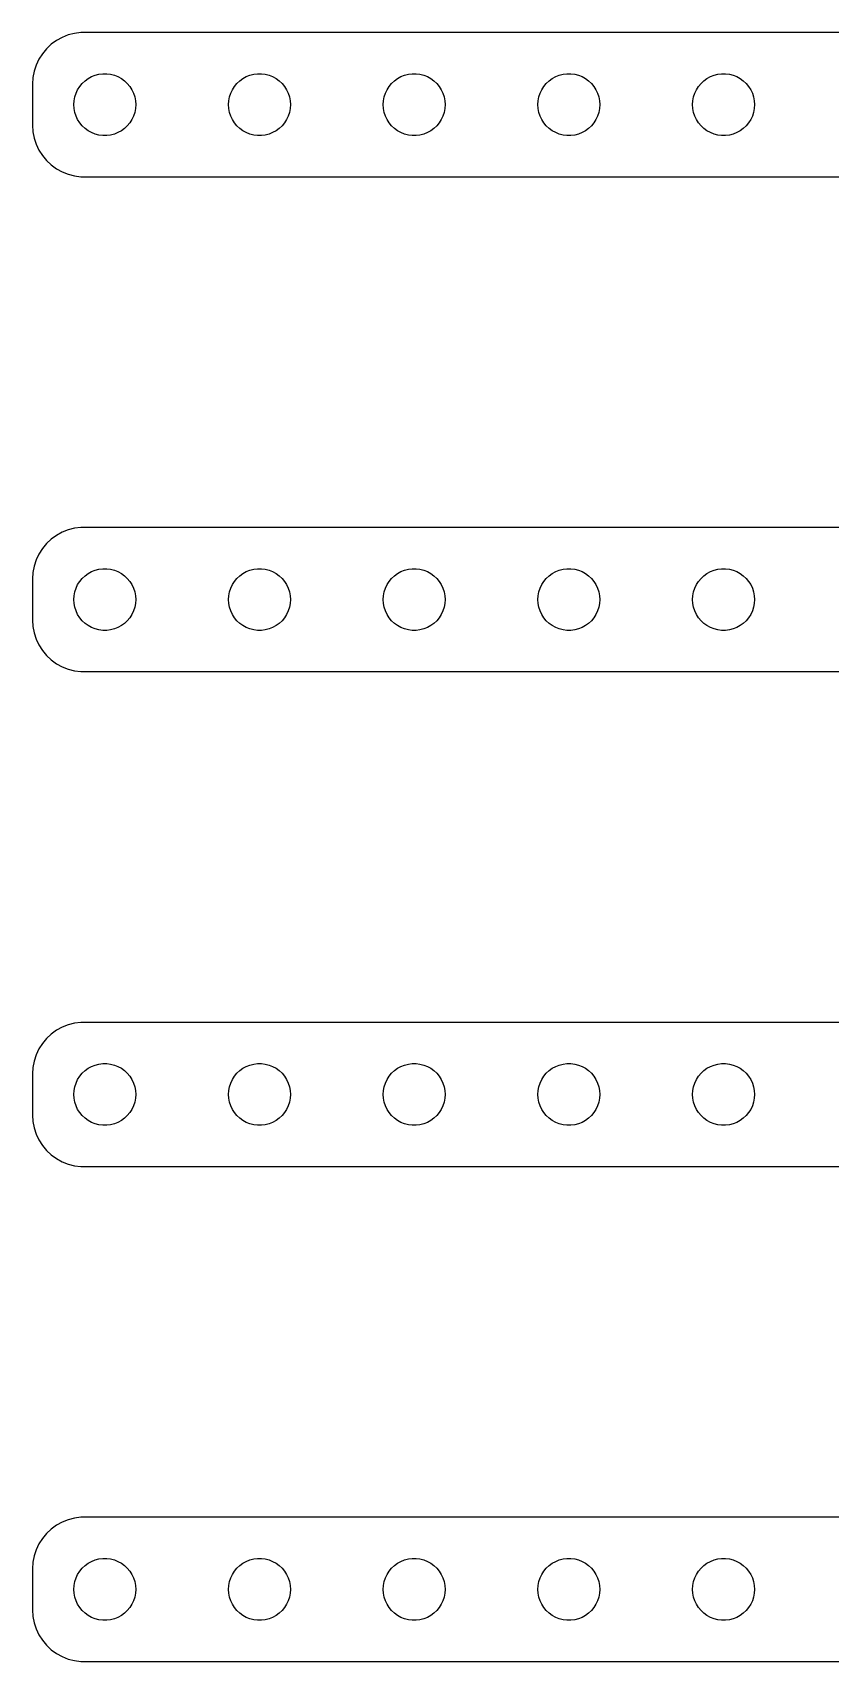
# Model space of a CAD drawing. Header units: metres. Extents: x -41 to 41, y 68.5 to 147.5.
# Drawn here: x -41 to -2.3, y 68.5 to 147.5 of the extents above; entities that cross this region are included whole.
import ezdxf

# ---------------------------------------------------------------- set-up
doc = ezdxf.new("R2010")
doc.units = ezdxf.units.M

msp = doc.modelspace()

# ---------------------------------------------------------------- linework, layer by layer
for p, q in [((-40.0936, 146.926), (-40.3224, 146.711)), ((-39.8396, 147.111), (-40.0936, 146.926)), ((-39.5644, 147.262), (-39.8396, 147.111)), ((-39.2725, 147.378), (-39.5644, 147.262)), ((-38.9684, 147.456), (-39.2725, 147.378)), ((-38.657, 147.495), (-38.9684, 147.456)), ((38.657, 147.495), (-38.657, 147.495)), ((-40.6908, 146.204), (-40.8244, 145.92)), ((-40.5225, 146.469), (-40.6908, 146.204)), ((-40.3224, 146.711), (-40.5225, 146.469)), ((-40.9214, 145.622), (-40.9803, 145.313)), ((-40.8244, 145.92), (-40.9214, 145.622)), ((-38.3037, 145.266), (-38.1387, 145.357)), ((-38.1387, 145.357), (-37.9635, 145.427)), ((-37.9635, 145.427), (-37.7811, 145.473)), ((-37.7811, 145.473), (-37.5942, 145.497)), ((-37.5942, 145.497), (-37.4058, 145.497)), ((-37.4058, 145.497), (-37.2189, 145.473)), ((-37.2189, 145.473), (-37.0365, 145.427)), ((-37.0365, 145.427), (-36.8613, 145.357)), ((-36.8613, 145.357), (-36.6963, 145.266)), ((-30.8037, 145.266), (-30.6387, 145.357)), ((-30.6387, 145.357), (-30.4635, 145.427)), ((-30.4635, 145.427), (-30.2811, 145.473)), ((-30.2811, 145.473), (-30.0942, 145.497)), ((-30.0942, 145.497), (-29.9058, 145.497)), ((-29.9058, 145.497), (-29.7189, 145.473)), ((-29.7189, 145.473), (-29.5365, 145.427)), ((-29.5365, 145.427), (-29.3613, 145.357)), ((-29.3613, 145.357), (-29.1963, 145.266)), ((-23.3037, 145.266), (-23.1387, 145.357)), ((-23.1387, 145.357), (-22.9635, 145.427)), ((-22.9635, 145.427), (-22.7811, 145.473)), ((-22.7811, 145.473), (-22.5942, 145.497)), ((-22.5942, 145.497), (-22.4058, 145.497)), ((-22.4058, 145.497), (-22.2189, 145.473)), ((-22.2189, 145.473), (-22.0365, 145.427)), ((-22.0365, 145.427), (-21.8613, 145.357)), ((-21.8613, 145.357), (-21.6963, 145.266)), ((-15.8037, 145.266), (-15.6387, 145.357)), ((-15.6387, 145.357), (-15.4635, 145.427)), ((-15.4635, 145.427), (-15.2811, 145.473)), ((-15.2811, 145.473), (-15.0942, 145.497)), ((-15.0942, 145.497), (-14.9058, 145.497)), ((-14.9058, 145.497), (-14.7189, 145.473)), ((-14.7189, 145.473), (-14.5365, 145.427)), ((-14.5365, 145.427), (-14.3613, 145.357)), ((-14.3613, 145.357), (-14.1963, 145.266)), ((-8.30373, 145.266), (-8.13866, 145.357)), ((-8.13866, 145.357), (-7.96352, 145.427)), ((-7.96352, 145.427), (-7.78107, 145.473)), ((-7.78107, 145.473), (-7.59418, 145.497)), ((-7.59418, 145.497), (-7.40581, 145.497)), ((-7.40581, 145.497), (-7.21892, 145.473)), ((-7.21892, 145.473), (-7.03647, 145.427)), ((-7.03647, 145.427), (-6.86133, 145.357)), ((-6.86133, 145.357), (-6.69626, 145.266)), ((-40.9803, 145.313), (-41, 145)), ((-41, 145), (-41, 143)), ((-38.9529, 144.373), (-38.8947, 144.552)), ((-38.8947, 144.552), (-38.8145, 144.723)), ((-38.8145, 144.723), (-38.7135, 144.882)), ((-38.7135, 144.882), (-38.5934, 145.027)), ((-38.5934, 145.027), (-38.4561, 145.156)), ((-38.4561, 145.156), (-38.3037, 145.266)), ((-36.6963, 145.266), (-36.5439, 145.156)), ((-36.5439, 145.156), (-36.4065, 145.027)), ((-36.4065, 145.027), (-36.2865, 144.882)), ((-36.2865, 144.882), (-36.1855, 144.723)), ((-36.1855, 144.723), (-36.1053, 144.552)), ((-36.1053, 144.552), (-36.0471, 144.373)), ((-31.4529, 144.373), (-31.3947, 144.552)), ((-31.3947, 144.552), (-31.3145, 144.723)), ((-31.3145, 144.723), (-31.2135, 144.882)), ((-31.2135, 144.882), (-31.0934, 145.027)), ((-31.0934, 145.027), (-30.9561, 145.156)), ((-30.9561, 145.156), (-30.8037, 145.266)), ((-29.1963, 145.266), (-29.0439, 145.156)), ((-29.0439, 145.156), (-28.9065, 145.027)), ((-28.9065, 145.027), (-28.7865, 144.882)), ((-28.7865, 144.882), (-28.6855, 144.723)), ((-28.6855, 144.723), (-28.6053, 144.552)), ((-28.6053, 144.552), (-28.5471, 144.373)), ((-23.9529, 144.373), (-23.8947, 144.552)), ((-23.8947, 144.552), (-23.8145, 144.723)), ((-23.8145, 144.723), (-23.7135, 144.882)), ((-23.7135, 144.882), (-23.5934, 145.027)), ((-23.5934, 145.027), (-23.4561, 145.156)), ((-23.4561, 145.156), (-23.3037, 145.266)), ((-21.6963, 145.266), (-21.5439, 145.156)), ((-21.5439, 145.156), (-21.4065, 145.027)), ((-21.4065, 145.027), (-21.2865, 144.882)), ((-21.2865, 144.882), (-21.1855, 144.723)), ((-21.1855, 144.723), (-21.1053, 144.552)), ((-21.1053, 144.552), (-21.0471, 144.373)), ((-16.4529, 144.373), (-16.3947, 144.552)), ((-16.3947, 144.552), (-16.3145, 144.723)), ((-16.3145, 144.723), (-16.2135, 144.882)), ((-16.2135, 144.882), (-16.0934, 145.027)), ((-16.0934, 145.027), (-15.9561, 145.156)), ((-15.9561, 145.156), (-15.8037, 145.266)), ((-14.1963, 145.266), (-14.0439, 145.156)), ((-14.0439, 145.156), (-13.9065, 145.027)), ((-13.9065, 145.027), (-13.7865, 144.882)), ((-13.7865, 144.882), (-13.6855, 144.723)), ((-13.6855, 144.723), (-13.6053, 144.552)), ((-13.6053, 144.552), (-13.5471, 144.373)), ((-8.95287, 144.373), (-8.89465, 144.552)), ((-8.89465, 144.552), (-8.81445, 144.723)), ((-8.81445, 144.723), (-8.71352, 144.882)), ((-8.71352, 144.882), (-8.59344, 145.027)), ((-8.59344, 145.027), (-8.45613, 145.156)), ((-8.45613, 145.156), (-8.30373, 145.266)), ((-6.69626, 145.266), (-6.54385, 145.156)), ((-6.54385, 145.156), (-6.40654, 145.027)), ((-6.40654, 145.027), (-6.28647, 144.882)), ((-6.28647, 144.882), (-6.18553, 144.723)), ((-6.18553, 144.723), (-6.10533, 144.552)), ((-6.10533, 144.552), (-6.04712, 144.373)), ((-39, 144), (-38.9882, 144.188)), ((-38.9882, 143.812), (-39, 144)), ((-38.9882, 144.188), (-38.9529, 144.373)), ((-38.9529, 143.627), (-38.9882, 143.812)), ((-36.0471, 144.373), (-36.0118, 144.188)), ((-36.0118, 143.812), (-36.0471, 143.627)), ((-36.0118, 144.188), (-36, 144)), ((-36, 144), (-36.0118, 143.812)), ((-31.5, 144), (-31.4882, 144.188)), ((-31.4882, 143.812), (-31.5, 144)), ((-31.4882, 144.188), (-31.4529, 144.373)), ((-31.4529, 143.627), (-31.4882, 143.812)), ((-28.5471, 144.373), (-28.5118, 144.188)), ((-28.5118, 143.812), (-28.5471, 143.627)), ((-28.5118, 144.188), (-28.5, 144)), ((-28.5, 144), (-28.5118, 143.812)), ((-24, 144), (-23.9882, 144.188)), ((-23.9882, 143.812), (-24, 144)), ((-23.9882, 144.188), (-23.9529, 144.373)), ((-23.9529, 143.627), (-23.9882, 143.812)), ((-21.0471, 144.373), (-21.0118, 144.188)), ((-21.0118, 143.812), (-21.0471, 143.627)), ((-21.0118, 144.188), (-21, 144)), ((-21, 144), (-21.0118, 143.812)), ((-16.5, 144), (-16.4882, 144.188)), ((-16.4882, 143.812), (-16.5, 144)), ((-16.4882, 144.188), (-16.4529, 144.373)), ((-16.4529, 143.627), (-16.4882, 143.812)), ((-13.5471, 144.373), (-13.5118, 144.188)), ((-13.5118, 143.812), (-13.5471, 143.627)), ((-13.5118, 144.188), (-13.5, 144)), ((-13.5, 144), (-13.5118, 143.812)), ((-9, 144), (-8.98816, 144.188)), ((-8.98816, 143.812), (-9, 144)), ((-8.98816, 144.188), (-8.95287, 144.373)), ((-8.95287, 143.627), (-8.98816, 143.812)), ((-6.04712, 144.373), (-6.01183, 144.188)), ((-6.01183, 143.812), (-6.04712, 143.627)), ((-6.01183, 144.188), (-6, 144)), ((-6, 144), (-6.01183, 143.812)), ((-41, 143), (-40.9803, 142.687)), ((-38.8947, 143.448), (-38.9529, 143.627)), ((-38.8145, 143.277), (-38.8947, 143.448)), ((-38.7135, 143.118), (-38.8145, 143.277)), ((-38.5934, 142.973), (-38.7135, 143.118)), ((-38.4561, 142.844), (-38.5934, 142.973)), ((-36.4065, 142.973), (-36.5439, 142.844)), ((-36.2865, 143.118), (-36.4065, 142.973)), ((-36.1855, 143.277), (-36.2865, 143.118)), ((-36.1053, 143.448), (-36.1855, 143.277)), ((-36.0471, 143.627), (-36.1053, 143.448)), ((-31.3947, 143.448), (-31.4529, 143.627)), ((-31.3145, 143.277), (-31.3947, 143.448)), ((-31.2135, 143.118), (-31.3145, 143.277)), ((-31.0934, 142.973), (-31.2135, 143.118)), ((-30.9561, 142.844), (-31.0934, 142.973)), ((-28.9065, 142.973), (-29.0439, 142.844)), ((-28.7865, 143.118), (-28.9065, 142.973)), ((-28.6855, 143.277), (-28.7865, 143.118)), ((-28.6053, 143.448), (-28.6855, 143.277)), ((-28.5471, 143.627), (-28.6053, 143.448)), ((-23.8947, 143.448), (-23.9529, 143.627)), ((-23.8145, 143.277), (-23.8947, 143.448)), ((-23.7135, 143.118), (-23.8145, 143.277)), ((-23.5934, 142.973), (-23.7135, 143.118)), ((-23.4561, 142.844), (-23.5934, 142.973)), ((-21.4065, 142.973), (-21.5439, 142.844)), ((-21.2865, 143.118), (-21.4065, 142.973)), ((-21.1855, 143.277), (-21.2865, 143.118)), ((-21.1053, 143.448), (-21.1855, 143.277)), ((-21.0471, 143.627), (-21.1053, 143.448)), ((-16.3947, 143.448), (-16.4529, 143.627)), ((-16.3145, 143.277), (-16.3947, 143.448)), ((-16.2135, 143.118), (-16.3145, 143.277)), ((-16.0934, 142.973), (-16.2135, 143.118)), ((-15.9561, 142.844), (-16.0934, 142.973)), ((-13.9065, 142.973), (-14.0439, 142.844)), ((-13.7865, 143.118), (-13.9065, 142.973)), ((-13.6855, 143.277), (-13.7865, 143.118)), ((-13.6053, 143.448), (-13.6855, 143.277)), ((-13.5471, 143.627), (-13.6053, 143.448)), ((-8.89465, 143.448), (-8.95287, 143.627)), ((-8.81445, 143.277), (-8.89465, 143.448)), ((-8.71352, 143.118), (-8.81445, 143.277)), ((-8.59344, 142.973), (-8.71352, 143.118)), ((-8.45613, 142.844), (-8.59344, 142.973)), ((-6.40654, 142.973), (-6.54385, 142.844)), ((-6.28647, 143.118), (-6.40654, 142.973)), ((-6.18553, 143.277), (-6.28647, 143.118)), ((-6.10533, 143.448), (-6.18553, 143.277)), ((-6.04712, 143.627), (-6.10533, 143.448)), ((-40.9803, 142.687), (-40.9214, 142.378)), ((-40.9214, 142.378), (-40.8244, 142.08)), ((-38.3037, 142.734), (-38.4561, 142.844)), ((-38.1387, 142.643), (-38.3037, 142.734)), ((-37.9635, 142.573), (-38.1387, 142.643)), ((-37.7811, 142.527), (-37.9635, 142.573)), ((-37.5942, 142.503), (-37.7811, 142.527)), ((-37.4058, 142.503), (-37.5942, 142.503)), ((-37.2189, 142.527), (-37.4058, 142.503)), ((-37.0365, 142.573), (-37.2189, 142.527)), ((-36.8613, 142.643), (-37.0365, 142.573)), ((-36.6963, 142.734), (-36.8613, 142.643)), ((-36.5439, 142.844), (-36.6963, 142.734)), ((-30.8037, 142.734), (-30.9561, 142.844)), ((-30.6387, 142.643), (-30.8037, 142.734)), ((-30.4635, 142.573), (-30.6387, 142.643)), ((-30.2811, 142.527), (-30.4635, 142.573)), ((-30.0942, 142.503), (-30.2811, 142.527)), ((-29.9058, 142.503), (-30.0942, 142.503)), ((-29.7189, 142.527), (-29.9058, 142.503)), ((-29.5365, 142.573), (-29.7189, 142.527)), ((-29.3613, 142.643), (-29.5365, 142.573)), ((-29.1963, 142.734), (-29.3613, 142.643)), ((-29.0439, 142.844), (-29.1963, 142.734)), ((-23.3037, 142.734), (-23.4561, 142.844)), ((-23.1387, 142.643), (-23.3037, 142.734)), ((-22.9635, 142.573), (-23.1387, 142.643)), ((-22.7811, 142.527), (-22.9635, 142.573)), ((-22.5942, 142.503), (-22.7811, 142.527)), ((-22.4058, 142.503), (-22.5942, 142.503)), ((-22.2189, 142.527), (-22.4058, 142.503)), ((-22.0365, 142.573), (-22.2189, 142.527)), ((-21.8613, 142.643), (-22.0365, 142.573)), ((-21.6963, 142.734), (-21.8613, 142.643)), ((-21.5439, 142.844), (-21.6963, 142.734)), ((-15.8037, 142.734), (-15.9561, 142.844)), ((-15.6387, 142.643), (-15.8037, 142.734)), ((-15.4635, 142.573), (-15.6387, 142.643)), ((-15.2811, 142.527), (-15.4635, 142.573)), ((-15.0942, 142.503), (-15.2811, 142.527)), ((-14.9058, 142.503), (-15.0942, 142.503)), ((-14.7189, 142.527), (-14.9058, 142.503)), ((-14.5365, 142.573), (-14.7189, 142.527)), ((-14.3613, 142.643), (-14.5365, 142.573)), ((-14.1963, 142.734), (-14.3613, 142.643)), ((-14.0439, 142.844), (-14.1963, 142.734)), ((-8.30373, 142.734), (-8.45613, 142.844)), ((-8.13866, 142.643), (-8.30373, 142.734)), ((-7.96352, 142.573), (-8.13866, 142.643)), ((-7.78107, 142.527), (-7.96352, 142.573)), ((-7.59418, 142.503), (-7.78107, 142.527)), ((-7.40581, 142.503), (-7.59418, 142.503)), ((-7.21892, 142.527), (-7.40581, 142.503)), ((-7.03647, 142.573), (-7.21892, 142.527)), ((-6.86133, 142.643), (-7.03647, 142.573)), ((-6.69626, 142.734), (-6.86133, 142.643)), ((-6.54385, 142.844), (-6.69626, 142.734)), ((-40.8244, 142.08), (-40.6908, 141.796)), ((-40.6908, 141.796), (-40.5225, 141.531)), ((-40.5225, 141.531), (-40.3224, 141.289)), ((-40.3224, 141.289), (-40.0936, 141.074)), ((-40.0936, 141.074), (-39.8396, 140.889)), ((-39.8396, 140.889), (-39.5644, 140.738)), ((-39.5644, 140.738), (-39.2725, 140.622)), ((-39.2725, 140.622), (-38.9684, 140.544)), ((-38.9684, 140.544), (-38.657, 140.505)), ((-38.657, 140.505), (38.657, 140.505)), ((-39.5644, 123.262), (-39.8396, 123.111)), ((-39.2725, 123.378), (-39.5644, 123.262)), ((-38.9684, 123.456), (-39.2725, 123.378)), ((-38.657, 123.495), (-38.9684, 123.456)), ((38.657, 123.495), (-38.657, 123.495)), ((-40.5225, 122.469), (-40.6908, 122.204)), ((-40.3224, 122.711), (-40.5225, 122.469)), ((-40.0936, 122.926), (-40.3224, 122.711)), ((-39.8396, 123.111), (-40.0936, 122.926)), ((-40.8244, 121.92), (-40.9214, 121.622)), ((-40.6908, 122.204), (-40.8244, 121.92)), ((-40.9803, 121.313), (-41, 121)), ((-41, 121), (-41, 119)), ((-40.9214, 121.622), (-40.9803, 121.313)), ((-38.8145, 120.723), (-38.7135, 120.882)), ((-38.7135, 120.882), (-38.5934, 121.027)), ((-38.5934, 121.027), (-38.4561, 121.156)), ((-38.4561, 121.156), (-38.3037, 121.266)), ((-38.3037, 121.266), (-38.1387, 121.357)), ((-38.1387, 121.357), (-37.9635, 121.427)), ((-37.9635, 121.427), (-37.7811, 121.473)), ((-37.7811, 121.473), (-37.5942, 121.497)), ((-37.5942, 121.497), (-37.4058, 121.497)), ((-37.4058, 121.497), (-37.2189, 121.473)), ((-37.2189, 121.473), (-37.0365, 121.427)), ((-37.0365, 121.427), (-36.8613, 121.357)), ((-36.8613, 121.357), (-36.6963, 121.266)), ((-36.6963, 121.266), (-36.5439, 121.156)), ((-36.5439, 121.156), (-36.4065, 121.027)), ((-36.4065, 121.027), (-36.2865, 120.882)), ((-36.2865, 120.882), (-36.1855, 120.723)), ((-31.3145, 120.723), (-31.2135, 120.882)), ((-31.2135, 120.882), (-31.0934, 121.027)), ((-31.0934, 121.027), (-30.9561, 121.156)), ((-30.9561, 121.156), (-30.8037, 121.266)), ((-30.8037, 121.266), (-30.6387, 121.357)), ((-30.6387, 121.357), (-30.4635, 121.427)), ((-30.4635, 121.427), (-30.2811, 121.473)), ((-30.2811, 121.473), (-30.0942, 121.497)), ((-30.0942, 121.497), (-29.9058, 121.497)), ((-29.9058, 121.497), (-29.7189, 121.473)), ((-29.7189, 121.473), (-29.5365, 121.427)), ((-29.5365, 121.427), (-29.3613, 121.357)), ((-29.3613, 121.357), (-29.1963, 121.266)), ((-29.1963, 121.266), (-29.0439, 121.156)), ((-29.0439, 121.156), (-28.9065, 121.027)), ((-28.9065, 121.027), (-28.7865, 120.882)), ((-28.7865, 120.882), (-28.6855, 120.723)), ((-23.8145, 120.723), (-23.7135, 120.882)), ((-23.7135, 120.882), (-23.5934, 121.027)), ((-23.5934, 121.027), (-23.4561, 121.156)), ((-23.4561, 121.156), (-23.3037, 121.266)), ((-23.3037, 121.266), (-23.1387, 121.357)), ((-23.1387, 121.357), (-22.9635, 121.427)), ((-22.9635, 121.427), (-22.7811, 121.473)), ((-22.7811, 121.473), (-22.5942, 121.497)), ((-22.5942, 121.497), (-22.4058, 121.497)), ((-22.4058, 121.497), (-22.2189, 121.473)), ((-22.2189, 121.473), (-22.0365, 121.427)), ((-22.0365, 121.427), (-21.8613, 121.357)), ((-21.8613, 121.357), (-21.6963, 121.266)), ((-21.6963, 121.266), (-21.5439, 121.156)), ((-21.5439, 121.156), (-21.4065, 121.027)), ((-21.4065, 121.027), (-21.2865, 120.882)), ((-21.2865, 120.882), (-21.1855, 120.723)), ((-16.3145, 120.723), (-16.2135, 120.882)), ((-16.2135, 120.882), (-16.0934, 121.027)), ((-16.0934, 121.027), (-15.9561, 121.156)), ((-15.9561, 121.156), (-15.8037, 121.266)), ((-15.8037, 121.266), (-15.6387, 121.357)), ((-15.6387, 121.357), (-15.4635, 121.427)), ((-15.4635, 121.427), (-15.2811, 121.473)), ((-15.2811, 121.473), (-15.0942, 121.497)), ((-15.0942, 121.497), (-14.9058, 121.497)), ((-14.9058, 121.497), (-14.7189, 121.473)), ((-14.7189, 121.473), (-14.5365, 121.427)), ((-14.5365, 121.427), (-14.3613, 121.357)), ((-14.3613, 121.357), (-14.1963, 121.266)), ((-14.1963, 121.266), (-14.0439, 121.156)), ((-14.0439, 121.156), (-13.9065, 121.027)), ((-13.9065, 121.027), (-13.7865, 120.882)), ((-13.7865, 120.882), (-13.6855, 120.723)), ((-8.81445, 120.723), (-8.71352, 120.882)), ((-8.71352, 120.882), (-8.59344, 121.027)), ((-8.59344, 121.027), (-8.45613, 121.156)), ((-8.45613, 121.156), (-8.30373, 121.266)), ((-8.30373, 121.266), (-8.13866, 121.357)), ((-8.13866, 121.357), (-7.96352, 121.427)), ((-7.96352, 121.427), (-7.78107, 121.473)), ((-7.78107, 121.473), (-7.59418, 121.497)), ((-7.59418, 121.497), (-7.40581, 121.497)), ((-7.40581, 121.497), (-7.21892, 121.473)), ((-7.21892, 121.473), (-7.03647, 121.427)), ((-7.03647, 121.427), (-6.86133, 121.357)), ((-6.86133, 121.357), (-6.69626, 121.266)), ((-6.69626, 121.266), (-6.54385, 121.156)), ((-6.54385, 121.156), (-6.40654, 121.027)), ((-6.40654, 121.027), (-6.28647, 120.882)), ((-6.28647, 120.882), (-6.18553, 120.723)), ((-39, 120), (-38.9882, 120.188)), ((-38.9882, 120.188), (-38.9529, 120.373)), ((-38.9529, 120.373), (-38.8947, 120.552)), ((-38.8947, 120.552), (-38.8145, 120.723)), ((-36.1855, 120.723), (-36.1053, 120.552)), ((-36.1053, 120.552), (-36.0471, 120.373)), ((-36.0471, 120.373), (-36.0118, 120.188)), ((-36.0118, 120.188), (-36, 120)), ((-31.5, 120), (-31.4882, 120.188)), ((-31.4882, 120.188), (-31.4529, 120.373)), ((-31.4529, 120.373), (-31.3947, 120.552)), ((-31.3947, 120.552), (-31.3145, 120.723)), ((-28.6855, 120.723), (-28.6053, 120.552)), ((-28.6053, 120.552), (-28.5471, 120.373)), ((-28.5471, 120.373), (-28.5118, 120.188)), ((-28.5118, 120.188), (-28.5, 120)), ((-24, 120), (-23.9882, 120.188)), ((-23.9882, 120.188), (-23.9529, 120.373)), ((-23.9529, 120.373), (-23.8947, 120.552)), ((-23.8947, 120.552), (-23.8145, 120.723)), ((-21.1855, 120.723), (-21.1053, 120.552)), ((-21.1053, 120.552), (-21.0471, 120.373)), ((-21.0471, 120.373), (-21.0118, 120.188)), ((-21.0118, 120.188), (-21, 120)), ((-16.5, 120), (-16.4882, 120.188)), ((-16.4882, 120.188), (-16.4529, 120.373)), ((-16.4529, 120.373), (-16.3947, 120.552)), ((-16.3947, 120.552), (-16.3145, 120.723)), ((-13.6855, 120.723), (-13.6053, 120.552)), ((-13.6053, 120.552), (-13.5471, 120.373)), ((-13.5471, 120.373), (-13.5118, 120.188)), ((-13.5118, 120.188), (-13.5, 120)), ((-9, 120), (-8.98816, 120.188)), ((-8.98816, 120.188), (-8.95287, 120.373)), ((-8.95287, 120.373), (-8.89465, 120.552)), ((-8.89465, 120.552), (-8.81445, 120.723)), ((-6.18553, 120.723), (-6.10533, 120.552)), ((-6.10533, 120.552), (-6.04712, 120.373)), ((-6.04712, 120.373), (-6.01183, 120.188)), ((-6.01183, 120.188), (-6, 120)), ((-38.9882, 119.812), (-39, 120)), ((-38.9529, 119.627), (-38.9882, 119.812)), ((-38.8947, 119.448), (-38.9529, 119.627)), ((-38.8145, 119.277), (-38.8947, 119.448)), ((-38.7135, 119.118), (-38.8145, 119.277)), ((-36.1855, 119.277), (-36.2865, 119.118)), ((-36.1053, 119.448), (-36.1855, 119.277)), ((-36.0471, 119.627), (-36.1053, 119.448)), ((-36.0118, 119.812), (-36.0471, 119.627)), ((-36, 120), (-36.0118, 119.812)), ((-31.4882, 119.812), (-31.5, 120)), ((-31.4529, 119.627), (-31.4882, 119.812)), ((-31.3947, 119.448), (-31.4529, 119.627)), ((-31.3145, 119.277), (-31.3947, 119.448)), ((-31.2135, 119.118), (-31.3145, 119.277)), ((-28.6855, 119.277), (-28.7865, 119.118)), ((-28.6053, 119.448), (-28.6855, 119.277)), ((-28.5471, 119.627), (-28.6053, 119.448)), ((-28.5118, 119.812), (-28.5471, 119.627)), ((-28.5, 120), (-28.5118, 119.812)), ((-23.9882, 119.812), (-24, 120)), ((-23.9529, 119.627), (-23.9882, 119.812)), ((-23.8947, 119.448), (-23.9529, 119.627)), ((-23.8145, 119.277), (-23.8947, 119.448)), ((-23.7135, 119.118), (-23.8145, 119.277)), ((-21.1855, 119.277), (-21.2865, 119.118)), ((-21.1053, 119.448), (-21.1855, 119.277)), ((-21.0471, 119.627), (-21.1053, 119.448)), ((-21.0118, 119.812), (-21.0471, 119.627)), ((-21, 120), (-21.0118, 119.812)), ((-16.4882, 119.812), (-16.5, 120)), ((-16.4529, 119.627), (-16.4882, 119.812)), ((-16.3947, 119.448), (-16.4529, 119.627)), ((-16.3145, 119.277), (-16.3947, 119.448)), ((-16.2135, 119.118), (-16.3145, 119.277)), ((-13.6855, 119.277), (-13.7865, 119.118)), ((-13.6053, 119.448), (-13.6855, 119.277)), ((-13.5471, 119.627), (-13.6053, 119.448)), ((-13.5118, 119.812), (-13.5471, 119.627)), ((-13.5, 120), (-13.5118, 119.812)), ((-8.98816, 119.812), (-9, 120)), ((-8.95287, 119.627), (-8.98816, 119.812)), ((-8.89465, 119.448), (-8.95287, 119.627)), ((-8.81445, 119.277), (-8.89465, 119.448)), ((-8.71352, 119.118), (-8.81445, 119.277)), ((-6.18553, 119.277), (-6.28647, 119.118)), ((-6.10533, 119.448), (-6.18553, 119.277)), ((-6.04712, 119.627), (-6.10533, 119.448)), ((-6.01183, 119.812), (-6.04712, 119.627)), ((-6, 120), (-6.01183, 119.812)), ((-41, 119), (-40.9803, 118.687)), ((-40.9803, 118.687), (-40.9214, 118.378)), ((-38.5934, 118.973), (-38.7135, 119.118)), ((-38.4561, 118.844), (-38.5934, 118.973)), ((-38.3037, 118.734), (-38.4561, 118.844)), ((-38.1387, 118.643), (-38.3037, 118.734)), ((-37.9635, 118.573), (-38.1387, 118.643)), ((-37.7811, 118.527), (-37.9635, 118.573)), ((-37.5942, 118.503), (-37.7811, 118.527)), ((-37.4058, 118.503), (-37.5942, 118.503)), ((-37.2189, 118.527), (-37.4058, 118.503)), ((-37.0365, 118.573), (-37.2189, 118.527)), ((-36.8613, 118.643), (-37.0365, 118.573)), ((-36.6963, 118.734), (-36.8613, 118.643)), ((-36.5439, 118.844), (-36.6963, 118.734)), ((-36.4065, 118.973), (-36.5439, 118.844)), ((-36.2865, 119.118), (-36.4065, 118.973)), ((-31.0934, 118.973), (-31.2135, 119.118)), ((-30.9561, 118.844), (-31.0934, 118.973)), ((-30.8037, 118.734), (-30.9561, 118.844)), ((-30.6387, 118.643), (-30.8037, 118.734)), ((-30.4635, 118.573), (-30.6387, 118.643)), ((-30.2811, 118.527), (-30.4635, 118.573)), ((-30.0942, 118.503), (-30.2811, 118.527)), ((-29.9058, 118.503), (-30.0942, 118.503)), ((-29.7189, 118.527), (-29.9058, 118.503)), ((-29.5365, 118.573), (-29.7189, 118.527)), ((-29.3613, 118.643), (-29.5365, 118.573)), ((-29.1963, 118.734), (-29.3613, 118.643)), ((-29.0439, 118.844), (-29.1963, 118.734)), ((-28.9065, 118.973), (-29.0439, 118.844)), ((-28.7865, 119.118), (-28.9065, 118.973)), ((-23.5934, 118.973), (-23.7135, 119.118)), ((-23.4561, 118.844), (-23.5934, 118.973)), ((-23.3037, 118.734), (-23.4561, 118.844)), ((-23.1387, 118.643), (-23.3037, 118.734)), ((-22.9635, 118.573), (-23.1387, 118.643)), ((-22.7811, 118.527), (-22.9635, 118.573)), ((-22.5942, 118.503), (-22.7811, 118.527)), ((-22.4058, 118.503), (-22.5942, 118.503)), ((-22.2189, 118.527), (-22.4058, 118.503)), ((-22.0365, 118.573), (-22.2189, 118.527)), ((-21.8613, 118.643), (-22.0365, 118.573)), ((-21.6963, 118.734), (-21.8613, 118.643)), ((-21.5439, 118.844), (-21.6963, 118.734)), ((-21.4065, 118.973), (-21.5439, 118.844)), ((-21.2865, 119.118), (-21.4065, 118.973)), ((-16.0934, 118.973), (-16.2135, 119.118)), ((-15.9561, 118.844), (-16.0934, 118.973)), ((-15.8037, 118.734), (-15.9561, 118.844)), ((-15.6387, 118.643), (-15.8037, 118.734)), ((-15.4635, 118.573), (-15.6387, 118.643)), ((-15.2811, 118.527), (-15.4635, 118.573)), ((-15.0942, 118.503), (-15.2811, 118.527)), ((-14.9058, 118.503), (-15.0942, 118.503)), ((-14.7189, 118.527), (-14.9058, 118.503)), ((-14.5365, 118.573), (-14.7189, 118.527)), ((-14.3613, 118.643), (-14.5365, 118.573)), ((-14.1963, 118.734), (-14.3613, 118.643)), ((-14.0439, 118.844), (-14.1963, 118.734)), ((-13.9065, 118.973), (-14.0439, 118.844)), ((-13.7865, 119.118), (-13.9065, 118.973)), ((-8.59344, 118.973), (-8.71352, 119.118)), ((-8.45613, 118.844), (-8.59344, 118.973)), ((-8.30373, 118.734), (-8.45613, 118.844)), ((-8.13866, 118.643), (-8.30373, 118.734)), ((-7.96352, 118.573), (-8.13866, 118.643)), ((-7.78107, 118.527), (-7.96352, 118.573)), ((-7.59418, 118.503), (-7.78107, 118.527)), ((-7.40581, 118.503), (-7.59418, 118.503)), ((-7.21892, 118.527), (-7.40581, 118.503)), ((-7.03647, 118.573), (-7.21892, 118.527)), ((-6.86133, 118.643), (-7.03647, 118.573)), ((-6.69626, 118.734), (-6.86133, 118.643)), ((-6.54385, 118.844), (-6.69626, 118.734)), ((-6.40654, 118.973), (-6.54385, 118.844)), ((-6.28647, 119.118), (-6.40654, 118.973)), ((-40.9214, 118.378), (-40.8244, 118.08)), ((-40.8244, 118.08), (-40.6908, 117.796)), ((-40.6908, 117.796), (-40.5225, 117.531)), ((-40.5225, 117.531), (-40.3224, 117.289)), ((-40.3224, 117.289), (-40.0936, 117.074)), ((-40.0936, 117.074), (-39.8396, 116.889)), ((-39.8396, 116.889), (-39.5644, 116.738)), ((-39.5644, 116.738), (-39.2725, 116.622)), ((-39.2725, 116.622), (-38.9684, 116.544)), ((-38.9684, 116.544), (-38.657, 116.505)), ((-38.657, 116.505), (38.657, 116.505)), ((-40.0936, 98.9263), (-40.3224, 98.7114)), ((-39.8396, 99.1108), (-40.0936, 98.9263)), ((-39.5644, 99.2621), (-39.8396, 99.1108)), ((-39.2725, 99.3776), (-39.5644, 99.2621)), ((-38.9684, 99.4557), (-39.2725, 99.3776)), ((-38.657, 99.4951), (-38.9684, 99.4557)), ((38.657, 99.4951), (-38.657, 99.4951)), ((-40.6908, 98.2044), (-40.8244, 97.9203)), ((-40.5225, 98.4695), (-40.6908, 98.2044)), ((-40.3224, 98.7114), (-40.5225, 98.4695)), ((-40.9803, 97.3133), (-41, 97)), ((-40.9214, 97.6217), (-40.9803, 97.3133)), ((-40.8244, 97.9203), (-40.9214, 97.6217)), ((-38.4561, 97.1558), (-38.3037, 97.2665)), ((-38.3037, 97.2665), (-38.1387, 97.3572)), ((-38.1387, 97.3572), (-37.9635, 97.4266)), ((-37.9635, 97.4266), (-37.7811, 97.4734)), ((-37.7811, 97.4734), (-37.5942, 97.497)), ((-37.5942, 97.497), (-37.4058, 97.497)), ((-37.4058, 97.497), (-37.2189, 97.4734)), ((-37.2189, 97.4734), (-37.0365, 97.4266)), ((-37.0365, 97.4266), (-36.8613, 97.3572)), ((-36.8613, 97.3572), (-36.6963, 97.2665)), ((-36.6963, 97.2665), (-36.5439, 97.1558)), ((-30.9561, 97.1558), (-30.8037, 97.2665)), ((-30.8037, 97.2665), (-30.6387, 97.3572)), ((-30.6387, 97.3572), (-30.4635, 97.4266)), ((-30.4635, 97.4266), (-30.2811, 97.4734)), ((-30.2811, 97.4734), (-30.0942, 97.497)), ((-30.0942, 97.497), (-29.9058, 97.497)), ((-29.9058, 97.497), (-29.7189, 97.4734)), ((-29.7189, 97.4734), (-29.5365, 97.4266)), ((-29.5365, 97.4266), (-29.3613, 97.3572)), ((-29.3613, 97.3572), (-29.1963, 97.2665)), ((-29.1963, 97.2665), (-29.0439, 97.1558)), ((-23.4561, 97.1558), (-23.3037, 97.2665)), ((-23.3037, 97.2665), (-23.1387, 97.3572)), ((-23.1387, 97.3572), (-22.9635, 97.4266)), ((-22.9635, 97.4266), (-22.7811, 97.4734)), ((-22.7811, 97.4734), (-22.5942, 97.497)), ((-22.5942, 97.497), (-22.4058, 97.497)), ((-22.4058, 97.497), (-22.2189, 97.4734)), ((-22.2189, 97.4734), (-22.0365, 97.4266)), ((-22.0365, 97.4266), (-21.8613, 97.3572)), ((-21.8613, 97.3572), (-21.6963, 97.2665)), ((-21.6963, 97.2665), (-21.5439, 97.1558)), ((-15.9561, 97.1558), (-15.8037, 97.2665)), ((-15.8037, 97.2665), (-15.6387, 97.3572)), ((-15.6387, 97.3572), (-15.4635, 97.4266)), ((-15.4635, 97.4266), (-15.2811, 97.4734)), ((-15.2811, 97.4734), (-15.0942, 97.497)), ((-15.0942, 97.497), (-14.9058, 97.497)), ((-14.9058, 97.497), (-14.7189, 97.4734)), ((-14.7189, 97.4734), (-14.5365, 97.4266)), ((-14.5365, 97.4266), (-14.3613, 97.3572)), ((-14.3613, 97.3572), (-14.1963, 97.2665)), ((-14.1963, 97.2665), (-14.0439, 97.1558)), ((-8.45613, 97.1558), (-8.30373, 97.2665)), ((-8.30373, 97.2665), (-8.13866, 97.3572)), ((-8.13866, 97.3572), (-7.96352, 97.4266)), ((-7.96352, 97.4266), (-7.78107, 97.4734)), ((-7.78107, 97.4734), (-7.59418, 97.497)), ((-7.59418, 97.497), (-7.40581, 97.497)), ((-7.40581, 97.497), (-7.21892, 97.4734)), ((-7.21892, 97.4734), (-7.03647, 97.4266)), ((-7.03647, 97.4266), (-6.86133, 97.3572)), ((-6.86133, 97.3572), (-6.69626, 97.2665)), ((-6.69626, 97.2665), (-6.54385, 97.1558)), ((-41, 97), (-41, 95)), ((-38.9882, 96.188), (-38.9529, 96.373)), ((-38.9529, 96.373), (-38.8947, 96.5522)), ((-38.8947, 96.5522), (-38.8145, 96.7226)), ((-38.8145, 96.7226), (-38.7135, 96.8817)), ((-38.7135, 96.8817), (-38.5934, 97.0268)), ((-38.5934, 97.0268), (-38.4561, 97.1558)), ((-36.5439, 97.1558), (-36.4065, 97.0268)), ((-36.4065, 97.0268), (-36.2865, 96.8817)), ((-36.2865, 96.8817), (-36.1855, 96.7226)), ((-36.1855, 96.7226), (-36.1053, 96.5522)), ((-36.1053, 96.5522), (-36.0471, 96.373)), ((-36.0471, 96.373), (-36.0118, 96.188)), ((-31.4882, 96.188), (-31.4529, 96.373)), ((-31.4529, 96.373), (-31.3947, 96.5522)), ((-31.3947, 96.5522), (-31.3145, 96.7226)), ((-31.3145, 96.7226), (-31.2135, 96.8817)), ((-31.2135, 96.8817), (-31.0934, 97.0268)), ((-31.0934, 97.0268), (-30.9561, 97.1558)), ((-29.0439, 97.1558), (-28.9065, 97.0268)), ((-28.9065, 97.0268), (-28.7865, 96.8817)), ((-28.7865, 96.8817), (-28.6855, 96.7226)), ((-28.6855, 96.7226), (-28.6053, 96.5522)), ((-28.6053, 96.5522), (-28.5471, 96.373)), ((-28.5471, 96.373), (-28.5118, 96.188)), ((-23.9882, 96.188), (-23.9529, 96.373)), ((-23.9529, 96.373), (-23.8947, 96.5522)), ((-23.8947, 96.5522), (-23.8145, 96.7226)), ((-23.8145, 96.7226), (-23.7135, 96.8817)), ((-23.7135, 96.8817), (-23.5934, 97.0268)), ((-23.5934, 97.0268), (-23.4561, 97.1558)), ((-21.5439, 97.1558), (-21.4065, 97.0268)), ((-21.4065, 97.0268), (-21.2865, 96.8817)), ((-21.2865, 96.8817), (-21.1855, 96.7226)), ((-21.1855, 96.7226), (-21.1053, 96.5522)), ((-21.1053, 96.5522), (-21.0471, 96.373)), ((-21.0471, 96.373), (-21.0118, 96.188)), ((-16.4882, 96.188), (-16.4529, 96.373)), ((-16.4529, 96.373), (-16.3947, 96.5522)), ((-16.3947, 96.5522), (-16.3145, 96.7226)), ((-16.3145, 96.7226), (-16.2135, 96.8817)), ((-16.2135, 96.8817), (-16.0934, 97.0268)), ((-16.0934, 97.0268), (-15.9561, 97.1558)), ((-14.0439, 97.1558), (-13.9065, 97.0268)), ((-13.9065, 97.0268), (-13.7865, 96.8817)), ((-13.7865, 96.8817), (-13.6855, 96.7226)), ((-13.6855, 96.7226), (-13.6053, 96.5522)), ((-13.6053, 96.5522), (-13.5471, 96.373)), ((-13.5471, 96.373), (-13.5118, 96.188)), ((-8.98816, 96.188), (-8.95287, 96.373)), ((-8.95287, 96.373), (-8.89465, 96.5522)), ((-8.89465, 96.5522), (-8.81445, 96.7226)), ((-8.81445, 96.7226), (-8.71352, 96.8817)), ((-8.71352, 96.8817), (-8.59344, 97.0268)), ((-8.59344, 97.0268), (-8.45613, 97.1558)), ((-6.54385, 97.1558), (-6.40654, 97.0268)), ((-6.40654, 97.0268), (-6.28647, 96.8817)), ((-6.28647, 96.8817), (-6.18553, 96.7226)), ((-6.18553, 96.7226), (-6.10533, 96.5522)), ((-6.10533, 96.5522), (-6.04712, 96.373)), ((-6.04712, 96.373), (-6.01183, 96.188)), ((-39, 96), (-38.9882, 96.188)), ((-38.9882, 95.812), (-39, 96)), ((-38.9529, 95.627), (-38.9882, 95.812)), ((-38.8947, 95.4478), (-38.9529, 95.627)), ((-36.0471, 95.627), (-36.1053, 95.4478)), ((-36.0118, 95.812), (-36.0471, 95.627)), ((-36.0118, 96.188), (-36, 96)), ((-36, 96), (-36.0118, 95.812)), ((-31.5, 96), (-31.4882, 96.188)), ((-31.4882, 95.812), (-31.5, 96)), ((-31.4529, 95.627), (-31.4882, 95.812)), ((-31.3947, 95.4478), (-31.4529, 95.627)), ((-28.5471, 95.627), (-28.6053, 95.4478)), ((-28.5118, 95.812), (-28.5471, 95.627)), ((-28.5118, 96.188), (-28.5, 96)), ((-28.5, 96), (-28.5118, 95.812)), ((-24, 96), (-23.9882, 96.188)), ((-23.9882, 95.812), (-24, 96)), ((-23.9529, 95.627), (-23.9882, 95.812)), ((-23.8947, 95.4478), (-23.9529, 95.627)), ((-21.0471, 95.627), (-21.1053, 95.4478)), ((-21.0118, 95.812), (-21.0471, 95.627)), ((-21.0118, 96.188), (-21, 96)), ((-21, 96), (-21.0118, 95.812)), ((-16.5, 96), (-16.4882, 96.188)), ((-16.4882, 95.812), (-16.5, 96)), ((-16.4529, 95.627), (-16.4882, 95.812)), ((-16.3947, 95.4478), (-16.4529, 95.627)), ((-13.5471, 95.627), (-13.6053, 95.4478)), ((-13.5118, 95.812), (-13.5471, 95.627)), ((-13.5118, 96.188), (-13.5, 96)), ((-13.5, 96), (-13.5118, 95.812)), ((-9, 96), (-8.98816, 96.188)), ((-8.98816, 95.812), (-9, 96)), ((-8.95287, 95.627), (-8.98816, 95.812)), ((-8.89465, 95.4478), (-8.95287, 95.627)), ((-6.04712, 95.627), (-6.10533, 95.4478)), ((-6.01183, 95.812), (-6.04712, 95.627)), ((-6.01183, 96.188), (-6, 96)), ((-6, 96), (-6.01183, 95.812)), ((-41, 95), (-40.9803, 94.6867)), ((-38.8145, 95.2774), (-38.8947, 95.4478)), ((-38.7135, 95.1183), (-38.8145, 95.2774)), ((-38.5934, 94.9732), (-38.7135, 95.1183)), ((-38.4561, 94.8442), (-38.5934, 94.9732)), ((-38.3037, 94.7335), (-38.4561, 94.8442)), ((-36.5439, 94.8442), (-36.6963, 94.7335)), ((-36.4065, 94.9732), (-36.5439, 94.8442)), ((-36.2865, 95.1183), (-36.4065, 94.9732)), ((-36.1855, 95.2774), (-36.2865, 95.1183)), ((-36.1053, 95.4478), (-36.1855, 95.2774)), ((-31.3145, 95.2774), (-31.3947, 95.4478)), ((-31.2135, 95.1183), (-31.3145, 95.2774)), ((-31.0934, 94.9732), (-31.2135, 95.1183)), ((-30.9561, 94.8442), (-31.0934, 94.9732)), ((-30.8037, 94.7335), (-30.9561, 94.8442)), ((-29.0439, 94.8442), (-29.1963, 94.7335)), ((-28.9065, 94.9732), (-29.0439, 94.8442)), ((-28.7865, 95.1183), (-28.9065, 94.9732)), ((-28.6855, 95.2774), (-28.7865, 95.1183)), ((-28.6053, 95.4478), (-28.6855, 95.2774)), ((-23.8145, 95.2774), (-23.8947, 95.4478)), ((-23.7135, 95.1183), (-23.8145, 95.2774)), ((-23.5934, 94.9732), (-23.7135, 95.1183)), ((-23.4561, 94.8442), (-23.5934, 94.9732)), ((-23.3037, 94.7335), (-23.4561, 94.8442)), ((-21.5439, 94.8442), (-21.6963, 94.7335)), ((-21.4065, 94.9732), (-21.5439, 94.8442)), ((-21.2865, 95.1183), (-21.4065, 94.9732)), ((-21.1855, 95.2774), (-21.2865, 95.1183)), ((-21.1053, 95.4478), (-21.1855, 95.2774)), ((-16.3145, 95.2774), (-16.3947, 95.4478)), ((-16.2135, 95.1183), (-16.3145, 95.2774)), ((-16.0934, 94.9732), (-16.2135, 95.1183)), ((-15.9561, 94.8442), (-16.0934, 94.9732)), ((-15.8037, 94.7335), (-15.9561, 94.8442)), ((-14.0439, 94.8442), (-14.1963, 94.7335)), ((-13.9065, 94.9732), (-14.0439, 94.8442)), ((-13.7865, 95.1183), (-13.9065, 94.9732)), ((-13.6855, 95.2774), (-13.7865, 95.1183)), ((-13.6053, 95.4478), (-13.6855, 95.2774)), ((-8.81445, 95.2774), (-8.89465, 95.4478)), ((-8.71352, 95.1183), (-8.81445, 95.2774)), ((-8.59344, 94.9732), (-8.71352, 95.1183)), ((-8.45613, 94.8442), (-8.59344, 94.9732)), ((-8.30373, 94.7335), (-8.45613, 94.8442)), ((-6.54385, 94.8442), (-6.69626, 94.7335)), ((-6.40654, 94.9732), (-6.54385, 94.8442)), ((-6.28647, 95.1183), (-6.40654, 94.9732)), ((-6.18553, 95.2774), (-6.28647, 95.1183)), ((-6.10533, 95.4478), (-6.18553, 95.2774)), ((-40.9803, 94.6867), (-40.9214, 94.3783)), ((-40.9214, 94.3783), (-40.8244, 94.0797)), ((-40.8244, 94.0797), (-40.6908, 93.7956)), ((-38.1387, 94.6428), (-38.3037, 94.7335)), ((-37.9635, 94.5734), (-38.1387, 94.6428)), ((-37.7811, 94.5266), (-37.9635, 94.5734)), ((-37.5942, 94.503), (-37.7811, 94.5266)), ((-37.4058, 94.503), (-37.5942, 94.503)), ((-37.2189, 94.5266), (-37.4058, 94.503)), ((-37.0365, 94.5734), (-37.2189, 94.5266)), ((-36.8613, 94.6428), (-37.0365, 94.5734)), ((-36.6963, 94.7335), (-36.8613, 94.6428)), ((-30.6387, 94.6428), (-30.8037, 94.7335)), ((-30.4635, 94.5734), (-30.6387, 94.6428)), ((-30.2811, 94.5266), (-30.4635, 94.5734)), ((-30.0942, 94.503), (-30.2811, 94.5266)), ((-29.9058, 94.503), (-30.0942, 94.503)), ((-29.7189, 94.5266), (-29.9058, 94.503)), ((-29.5365, 94.5734), (-29.7189, 94.5266)), ((-29.3613, 94.6428), (-29.5365, 94.5734)), ((-29.1963, 94.7335), (-29.3613, 94.6428)), ((-23.1387, 94.6428), (-23.3037, 94.7335)), ((-22.9635, 94.5734), (-23.1387, 94.6428)), ((-22.7811, 94.5266), (-22.9635, 94.5734)), ((-22.5942, 94.503), (-22.7811, 94.5266)), ((-22.4058, 94.503), (-22.5942, 94.503)), ((-22.2189, 94.5266), (-22.4058, 94.503)), ((-22.0365, 94.5734), (-22.2189, 94.5266)), ((-21.8613, 94.6428), (-22.0365, 94.5734)), ((-21.6963, 94.7335), (-21.8613, 94.6428)), ((-15.6387, 94.6428), (-15.8037, 94.7335)), ((-15.4635, 94.5734), (-15.6387, 94.6428)), ((-15.2811, 94.5266), (-15.4635, 94.5734)), ((-15.0942, 94.503), (-15.2811, 94.5266)), ((-14.9058, 94.503), (-15.0942, 94.503)), ((-14.7189, 94.5266), (-14.9058, 94.503)), ((-14.5365, 94.5734), (-14.7189, 94.5266)), ((-14.3613, 94.6428), (-14.5365, 94.5734)), ((-14.1963, 94.7335), (-14.3613, 94.6428)), ((-8.13866, 94.6428), (-8.30373, 94.7335)), ((-7.96352, 94.5734), (-8.13866, 94.6428)), ((-7.78107, 94.5266), (-7.96352, 94.5734)), ((-7.59418, 94.503), (-7.78107, 94.5266)), ((-7.40581, 94.503), (-7.59418, 94.503)), ((-7.21892, 94.5266), (-7.40581, 94.503)), ((-7.03647, 94.5734), (-7.21892, 94.5266)), ((-6.86133, 94.6428), (-7.03647, 94.5734)), ((-6.69626, 94.7335), (-6.86133, 94.6428)), ((-40.6908, 93.7956), (-40.5225, 93.5305)), ((-40.5225, 93.5305), (-40.3224, 93.2886)), ((-40.3224, 93.2886), (-40.0936, 93.0737)), ((-40.0936, 93.0737), (-39.8396, 92.8892)), ((-39.8396, 92.8892), (-39.5644, 92.7379)), ((-39.5644, 92.7379), (-39.2725, 92.6224)), ((-39.2725, 92.6224), (-38.9684, 92.5443)), ((-38.9684, 92.5443), (-38.657, 92.5049)), ((-38.657, 92.5049), (38.657, 92.5049)), ((-39.8396, 75.1108), (-40.0936, 74.9263)), ((-39.5644, 75.2621), (-39.8396, 75.1108)), ((-39.2725, 75.3776), (-39.5644, 75.2621)), ((-38.9684, 75.4557), (-39.2725, 75.3776)), ((-38.657, 75.4951), (-38.9684, 75.4557)), ((38.657, 75.4951), (-38.657, 75.4951)), ((-40.5225, 74.4695), (-40.6908, 74.2044)), ((-40.3224, 74.7114), (-40.5225, 74.4695)), ((-40.0936, 74.9263), (-40.3224, 74.7114)), ((-40.9214, 73.6217), (-40.9803, 73.3133)), ((-40.8244, 73.9203), (-40.9214, 73.6217)), ((-40.6908, 74.2044), (-40.8244, 73.9203)), ((-37.9635, 73.4266), (-37.7811, 73.4734)), ((-37.7811, 73.4734), (-37.5942, 73.497)), ((-37.5942, 73.497), (-37.4058, 73.497)), ((-37.4058, 73.497), (-37.2189, 73.4734)), ((-37.2189, 73.4734), (-37.0365, 73.4266)), ((-30.4635, 73.4266), (-30.2811, 73.4734)), ((-30.2811, 73.4734), (-30.0942, 73.497)), ((-30.0942, 73.497), (-29.9058, 73.497)), ((-29.9058, 73.497), (-29.7189, 73.4734)), ((-29.7189, 73.4734), (-29.5365, 73.4266)), ((-22.9635, 73.4266), (-22.7811, 73.4734)), ((-22.7811, 73.4734), (-22.5942, 73.497)), ((-22.5942, 73.497), (-22.4058, 73.497)), ((-22.4058, 73.497), (-22.2189, 73.4734)), ((-22.2189, 73.4734), (-22.0365, 73.4266)), ((-15.4635, 73.4266), (-15.2811, 73.4734)), ((-15.2811, 73.4734), (-15.0942, 73.497)), ((-15.0942, 73.497), (-14.9058, 73.497)), ((-14.9058, 73.497), (-14.7189, 73.4734)), ((-14.7189, 73.4734), (-14.5365, 73.4266)), ((-7.96352, 73.4266), (-7.78107, 73.4734)), ((-7.78107, 73.4734), (-7.59418, 73.497)), ((-7.59418, 73.497), (-7.40581, 73.497)), ((-7.40581, 73.497), (-7.21892, 73.4734)), ((-7.21892, 73.4734), (-7.03647, 73.4266)), ((-40.9803, 73.3133), (-41, 73)), ((-41, 73), (-41, 71)), ((-38.8947, 72.5522), (-38.8145, 72.7226)), ((-38.8145, 72.7226), (-38.7135, 72.8817)), ((-38.7135, 72.8817), (-38.5934, 73.0268)), ((-38.5934, 73.0268), (-38.4561, 73.1558)), ((-38.4561, 73.1558), (-38.3037, 73.2665)), ((-38.3037, 73.2665), (-38.1387, 73.3572)), ((-38.1387, 73.3572), (-37.9635, 73.4266)), ((-37.0365, 73.4266), (-36.8613, 73.3572)), ((-36.8613, 73.3572), (-36.6963, 73.2665)), ((-36.6963, 73.2665), (-36.5439, 73.1558)), ((-36.5439, 73.1558), (-36.4065, 73.0268)), ((-36.4065, 73.0268), (-36.2865, 72.8817)), ((-36.2865, 72.8817), (-36.1855, 72.7226)), ((-36.1855, 72.7226), (-36.1053, 72.5522)), ((-31.3947, 72.5522), (-31.3145, 72.7226)), ((-31.3145, 72.7226), (-31.2135, 72.8817)), ((-31.2135, 72.8817), (-31.0934, 73.0268)), ((-31.0934, 73.0268), (-30.9561, 73.1558)), ((-30.9561, 73.1558), (-30.8037, 73.2665)), ((-30.8037, 73.2665), (-30.6387, 73.3572)), ((-30.6387, 73.3572), (-30.4635, 73.4266)), ((-29.5365, 73.4266), (-29.3613, 73.3572)), ((-29.3613, 73.3572), (-29.1963, 73.2665)), ((-29.1963, 73.2665), (-29.0439, 73.1558)), ((-29.0439, 73.1558), (-28.9065, 73.0268)), ((-28.9065, 73.0268), (-28.7865, 72.8817)), ((-28.7865, 72.8817), (-28.6855, 72.7226)), ((-28.6855, 72.7226), (-28.6053, 72.5522)), ((-23.8947, 72.5522), (-23.8145, 72.7226)), ((-23.8145, 72.7226), (-23.7135, 72.8817)), ((-23.7135, 72.8817), (-23.5934, 73.0268)), ((-23.5934, 73.0268), (-23.4561, 73.1558)), ((-23.4561, 73.1558), (-23.3037, 73.2665)), ((-23.3037, 73.2665), (-23.1387, 73.3572)), ((-23.1387, 73.3572), (-22.9635, 73.4266)), ((-22.0365, 73.4266), (-21.8613, 73.3572)), ((-21.8613, 73.3572), (-21.6963, 73.2665)), ((-21.6963, 73.2665), (-21.5439, 73.1558)), ((-21.5439, 73.1558), (-21.4065, 73.0268)), ((-21.4065, 73.0268), (-21.2865, 72.8817)), ((-21.2865, 72.8817), (-21.1855, 72.7226)), ((-21.1855, 72.7226), (-21.1053, 72.5522)), ((-16.3947, 72.5522), (-16.3145, 72.7226)), ((-16.3145, 72.7226), (-16.2135, 72.8817)), ((-16.2135, 72.8817), (-16.0934, 73.0268)), ((-16.0934, 73.0268), (-15.9561, 73.1558)), ((-15.9561, 73.1558), (-15.8037, 73.2665)), ((-15.8037, 73.2665), (-15.6387, 73.3572)), ((-15.6387, 73.3572), (-15.4635, 73.4266)), ((-14.5365, 73.4266), (-14.3613, 73.3572)), ((-14.3613, 73.3572), (-14.1963, 73.2665)), ((-14.1963, 73.2665), (-14.0439, 73.1558)), ((-14.0439, 73.1558), (-13.9065, 73.0268)), ((-13.9065, 73.0268), (-13.7865, 72.8817)), ((-13.7865, 72.8817), (-13.6855, 72.7226)), ((-13.6855, 72.7226), (-13.6053, 72.5522)), ((-8.89465, 72.5522), (-8.81445, 72.7226)), ((-8.81445, 72.7226), (-8.71352, 72.8817)), ((-8.71352, 72.8817), (-8.59344, 73.0268)), ((-8.59344, 73.0268), (-8.45613, 73.1558)), ((-8.45613, 73.1558), (-8.30373, 73.2665)), ((-8.30373, 73.2665), (-8.13866, 73.3572)), ((-8.13866, 73.3572), (-7.96352, 73.4266)), ((-7.03647, 73.4266), (-6.86133, 73.3572)), ((-6.86133, 73.3572), (-6.69626, 73.2665)), ((-6.69626, 73.2665), (-6.54385, 73.1558)), ((-6.54385, 73.1558), (-6.40654, 73.0268)), ((-6.40654, 73.0268), (-6.28647, 72.8817)), ((-6.28647, 72.8817), (-6.18553, 72.7226)), ((-6.18553, 72.7226), (-6.10533, 72.5522)), ((-39, 72), (-38.9882, 72.188)), ((-38.9882, 71.812), (-39, 72)), ((-38.9882, 72.188), (-38.9529, 72.373)), ((-38.9529, 72.373), (-38.8947, 72.5522)), ((-36.1053, 72.5522), (-36.0471, 72.373)), ((-36.0471, 72.373), (-36.0118, 72.188)), ((-36.0118, 72.188), (-36, 72)), ((-36, 72), (-36.0118, 71.812)), ((-31.5, 72), (-31.4882, 72.188)), ((-31.4882, 71.812), (-31.5, 72)), ((-31.4882, 72.188), (-31.4529, 72.373)), ((-31.4529, 72.373), (-31.3947, 72.5522)), ((-28.6053, 72.5522), (-28.5471, 72.373)), ((-28.5471, 72.373), (-28.5118, 72.188)), ((-28.5118, 72.188), (-28.5, 72)), ((-28.5, 72), (-28.5118, 71.812)), ((-24, 72), (-23.9882, 72.188)), ((-23.9882, 71.812), (-24, 72)), ((-23.9882, 72.188), (-23.9529, 72.373)), ((-23.9529, 72.373), (-23.8947, 72.5522)), ((-21.1053, 72.5522), (-21.0471, 72.373)), ((-21.0471, 72.373), (-21.0118, 72.188)), ((-21.0118, 72.188), (-21, 72)), ((-21, 72), (-21.0118, 71.812)), ((-16.5, 72), (-16.4882, 72.188)), ((-16.4882, 71.812), (-16.5, 72)), ((-16.4882, 72.188), (-16.4529, 72.373)), ((-16.4529, 72.373), (-16.3947, 72.5522)), ((-13.6053, 72.5522), (-13.5471, 72.373)), ((-13.5471, 72.373), (-13.5118, 72.188)), ((-13.5118, 72.188), (-13.5, 72)), ((-13.5, 72), (-13.5118, 71.812)), ((-9, 72), (-8.98816, 72.188)), ((-8.98816, 71.812), (-9, 72)), ((-8.98816, 72.188), (-8.95287, 72.373)), ((-8.95287, 72.373), (-8.89465, 72.5522)), ((-6.10533, 72.5522), (-6.04712, 72.373)), ((-6.04712, 72.373), (-6.01183, 72.188)), ((-6.01183, 72.188), (-6, 72)), ((-6, 72), (-6.01183, 71.812)), ((-38.9529, 71.627), (-38.9882, 71.812)), ((-38.8947, 71.4478), (-38.9529, 71.627)), ((-38.8145, 71.2774), (-38.8947, 71.4478)), ((-38.7135, 71.1183), (-38.8145, 71.2774)), ((-38.5934, 70.9732), (-38.7135, 71.1183)), ((-36.2865, 71.1183), (-36.4065, 70.9732)), ((-36.1855, 71.2774), (-36.2865, 71.1183)), ((-36.1053, 71.4478), (-36.1855, 71.2774)), ((-36.0471, 71.627), (-36.1053, 71.4478)), ((-36.0118, 71.812), (-36.0471, 71.627)), ((-31.4529, 71.627), (-31.4882, 71.812)), ((-31.3947, 71.4478), (-31.4529, 71.627)), ((-31.3145, 71.2774), (-31.3947, 71.4478)), ((-31.2135, 71.1183), (-31.3145, 71.2774)), ((-31.0934, 70.9732), (-31.2135, 71.1183)), ((-28.7865, 71.1183), (-28.9065, 70.9732)), ((-28.6855, 71.2774), (-28.7865, 71.1183)), ((-28.6053, 71.4478), (-28.6855, 71.2774)), ((-28.5471, 71.627), (-28.6053, 71.4478)), ((-28.5118, 71.812), (-28.5471, 71.627)), ((-23.9529, 71.627), (-23.9882, 71.812)), ((-23.8947, 71.4478), (-23.9529, 71.627)), ((-23.8145, 71.2774), (-23.8947, 71.4478)), ((-23.7135, 71.1183), (-23.8145, 71.2774)), ((-23.5934, 70.9732), (-23.7135, 71.1183)), ((-21.2865, 71.1183), (-21.4065, 70.9732)), ((-21.1855, 71.2774), (-21.2865, 71.1183)), ((-21.1053, 71.4478), (-21.1855, 71.2774)), ((-21.0471, 71.627), (-21.1053, 71.4478)), ((-21.0118, 71.812), (-21.0471, 71.627)), ((-16.4529, 71.627), (-16.4882, 71.812)), ((-16.3947, 71.4478), (-16.4529, 71.627)), ((-16.3145, 71.2774), (-16.3947, 71.4478)), ((-16.2135, 71.1183), (-16.3145, 71.2774)), ((-16.0934, 70.9732), (-16.2135, 71.1183)), ((-13.7865, 71.1183), (-13.9065, 70.9732)), ((-13.6855, 71.2774), (-13.7865, 71.1183)), ((-13.6053, 71.4478), (-13.6855, 71.2774)), ((-13.5471, 71.627), (-13.6053, 71.4478)), ((-13.5118, 71.812), (-13.5471, 71.627)), ((-8.95287, 71.627), (-8.98816, 71.812)), ((-8.89465, 71.4478), (-8.95287, 71.627)), ((-8.81445, 71.2774), (-8.89465, 71.4478)), ((-8.71352, 71.1183), (-8.81445, 71.2774)), ((-8.59344, 70.9732), (-8.71352, 71.1183)), ((-6.28647, 71.1183), (-6.40654, 70.9732)), ((-6.18553, 71.2774), (-6.28647, 71.1183)), ((-6.10533, 71.4478), (-6.18553, 71.2774)), ((-6.04712, 71.627), (-6.10533, 71.4478)), ((-6.01183, 71.812), (-6.04712, 71.627)), ((-41, 71), (-40.9803, 70.6867)), ((-40.9803, 70.6867), (-40.9214, 70.3783)), ((-40.9214, 70.3783), (-40.8244, 70.0797)), ((-38.4561, 70.8442), (-38.5934, 70.9732)), ((-38.3037, 70.7335), (-38.4561, 70.8442)), ((-38.1387, 70.6428), (-38.3037, 70.7335)), ((-37.9635, 70.5734), (-38.1387, 70.6428)), ((-37.7811, 70.5266), (-37.9635, 70.5734)), ((-37.5942, 70.503), (-37.7811, 70.5266)), ((-37.4058, 70.503), (-37.5942, 70.503)), ((-37.2189, 70.5266), (-37.4058, 70.503)), ((-37.0365, 70.5734), (-37.2189, 70.5266)), ((-36.8613, 70.6428), (-37.0365, 70.5734)), ((-36.6963, 70.7335), (-36.8613, 70.6428)), ((-36.5439, 70.8442), (-36.6963, 70.7335)), ((-36.4065, 70.9732), (-36.5439, 70.8442)), ((-30.9561, 70.8442), (-31.0934, 70.9732)), ((-30.8037, 70.7335), (-30.9561, 70.8442)), ((-30.6387, 70.6428), (-30.8037, 70.7335)), ((-30.4635, 70.5734), (-30.6387, 70.6428)), ((-30.2811, 70.5266), (-30.4635, 70.5734)), ((-30.0942, 70.503), (-30.2811, 70.5266)), ((-29.9058, 70.503), (-30.0942, 70.503)), ((-29.7189, 70.5266), (-29.9058, 70.503)), ((-29.5365, 70.5734), (-29.7189, 70.5266)), ((-29.3613, 70.6428), (-29.5365, 70.5734)), ((-29.1963, 70.7335), (-29.3613, 70.6428)), ((-29.0439, 70.8442), (-29.1963, 70.7335)), ((-28.9065, 70.9732), (-29.0439, 70.8442)), ((-23.4561, 70.8442), (-23.5934, 70.9732)), ((-23.3037, 70.7335), (-23.4561, 70.8442)), ((-23.1387, 70.6428), (-23.3037, 70.7335)), ((-22.9635, 70.5734), (-23.1387, 70.6428)), ((-22.7811, 70.5266), (-22.9635, 70.5734)), ((-22.5942, 70.503), (-22.7811, 70.5266)), ((-22.4058, 70.503), (-22.5942, 70.503)), ((-22.2189, 70.5266), (-22.4058, 70.503)), ((-22.0365, 70.5734), (-22.2189, 70.5266)), ((-21.8613, 70.6428), (-22.0365, 70.5734)), ((-21.6963, 70.7335), (-21.8613, 70.6428)), ((-21.5439, 70.8442), (-21.6963, 70.7335)), ((-21.4065, 70.9732), (-21.5439, 70.8442)), ((-15.9561, 70.8442), (-16.0934, 70.9732)), ((-15.8037, 70.7335), (-15.9561, 70.8442)), ((-15.6387, 70.6428), (-15.8037, 70.7335)), ((-15.4635, 70.5734), (-15.6387, 70.6428)), ((-15.2811, 70.5266), (-15.4635, 70.5734)), ((-15.0942, 70.503), (-15.2811, 70.5266)), ((-14.9058, 70.503), (-15.0942, 70.503)), ((-14.7189, 70.5266), (-14.9058, 70.503)), ((-14.5365, 70.5734), (-14.7189, 70.5266)), ((-14.3613, 70.6428), (-14.5365, 70.5734)), ((-14.1963, 70.7335), (-14.3613, 70.6428)), ((-14.0439, 70.8442), (-14.1963, 70.7335)), ((-13.9065, 70.9732), (-14.0439, 70.8442)), ((-8.45613, 70.8442), (-8.59344, 70.9732)), ((-8.30373, 70.7335), (-8.45613, 70.8442)), ((-8.13866, 70.6428), (-8.30373, 70.7335)), ((-7.96352, 70.5734), (-8.13866, 70.6428)), ((-7.78107, 70.5266), (-7.96352, 70.5734)), ((-7.59418, 70.503), (-7.78107, 70.5266)), ((-7.40581, 70.503), (-7.59418, 70.503)), ((-7.21892, 70.5266), (-7.40581, 70.503)), ((-7.03647, 70.5734), (-7.21892, 70.5266)), ((-6.86133, 70.6428), (-7.03647, 70.5734)), ((-6.69626, 70.7335), (-6.86133, 70.6428)), ((-6.54385, 70.8442), (-6.69626, 70.7335)), ((-6.40654, 70.9732), (-6.54385, 70.8442)), ((-40.8244, 70.0797), (-40.6908, 69.7956)), ((-40.6908, 69.7956), (-40.5225, 69.5305)), ((-40.5225, 69.5305), (-40.3224, 69.2886)), ((-40.3224, 69.2886), (-40.0936, 69.0737)), ((-40.0936, 69.0737), (-39.8396, 68.8892)), ((-39.8396, 68.8892), (-39.5644, 68.7379)), ((-39.5644, 68.7379), (-39.2725, 68.6224)), ((-39.2725, 68.6224), (-38.9684, 68.5443)), ((-38.9684, 68.5443), (-38.657, 68.5049)), ((-38.657, 68.5049), (38.657, 68.5049))]:
    msp.add_line(p, q)

doc.saveas('drawing.dxf')
